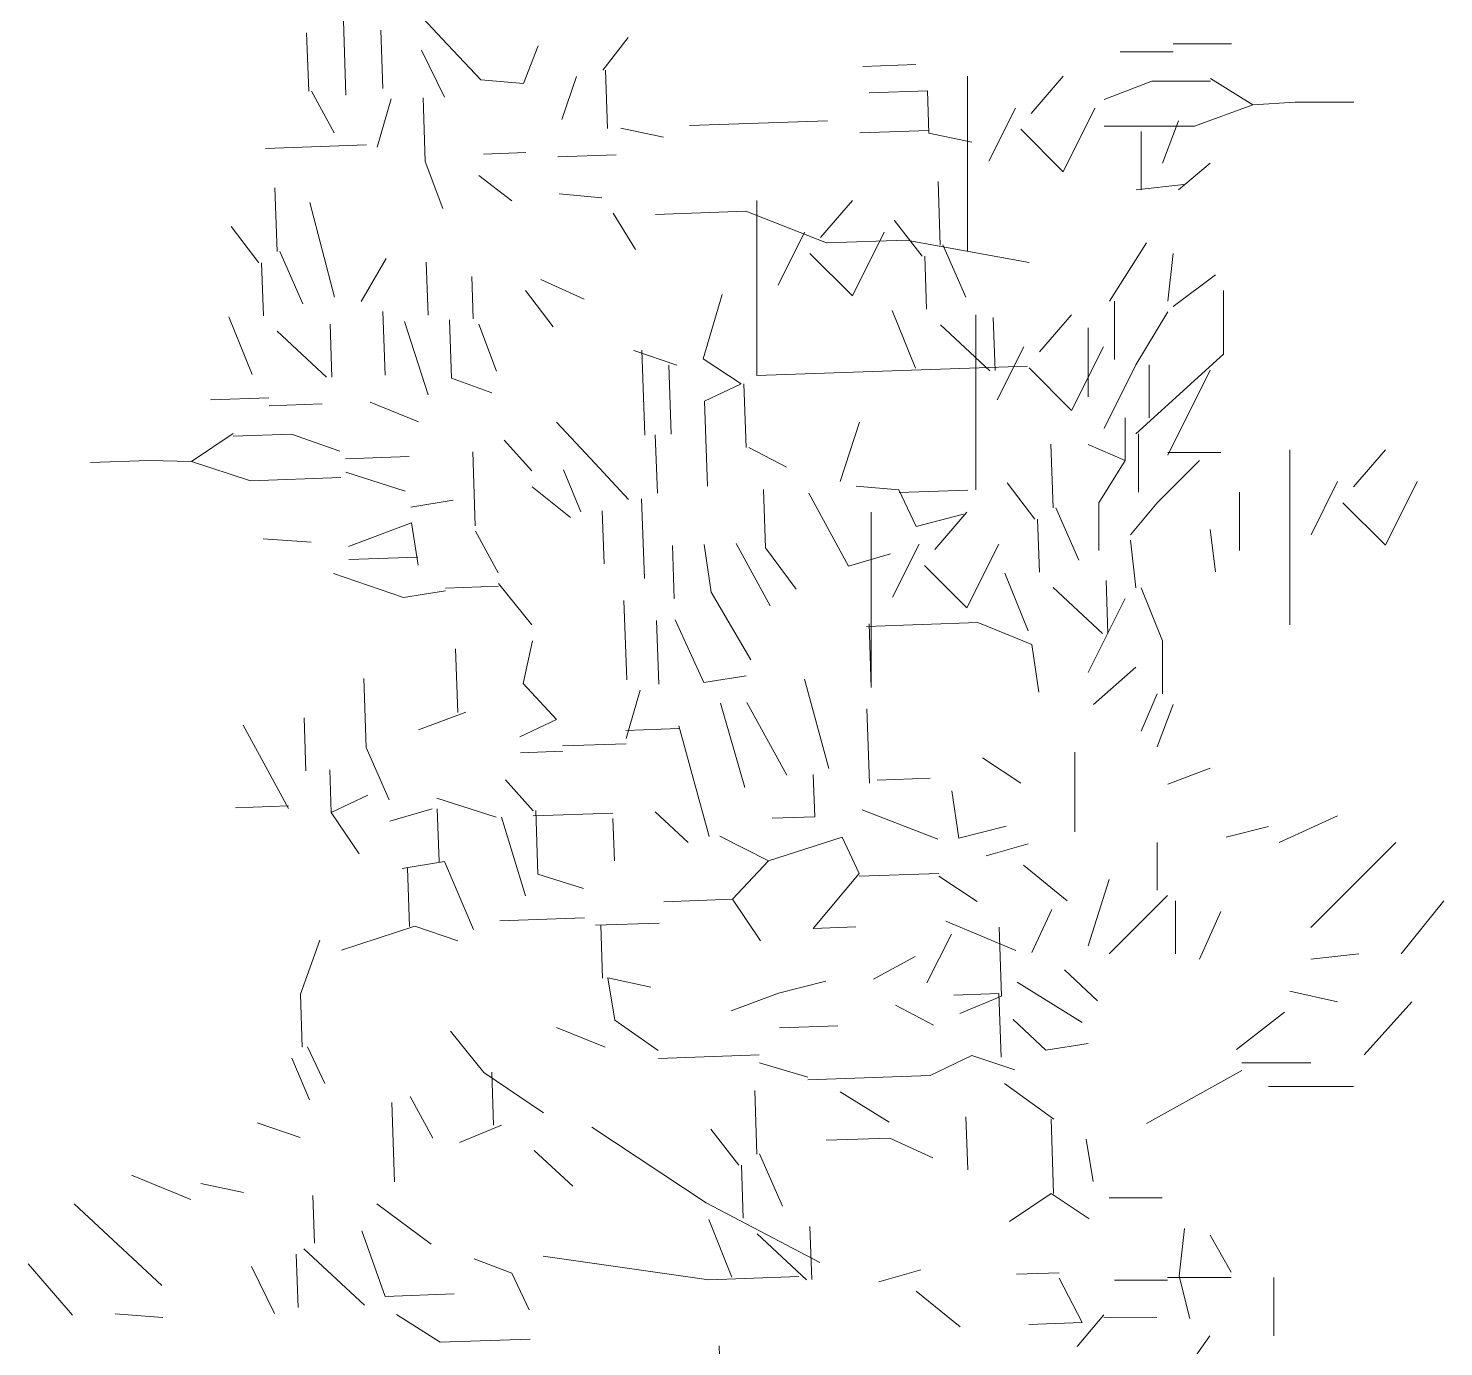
# Model space of a CAD drawing. Header units: inches. Extents: x 23 to 27.7, y 13.7 to 38.2.
# Drawn here: x 23.925 to 27.276, y 29.755 to 32.877 of the extents above; entities that cross this region are included whole.
import ezdxf

# ---------------------------------------------------------------- set-up
doc = ezdxf.new("R2010")
doc.units = ezdxf.units.IN
doc.header["$MEASUREMENT"] = 0
doc.layers.add('hatch_nero', color=160, linetype='Continuous', lineweight=9)
doc.layers.add('trees_back', color=114, linetype='Continuous', lineweight=9)

# ---------------------------------------------------------------- blocks, each defined once
blk = doc.blocks.new('kyparissi_back')
at = {"layer": 'trees_back', "color": 3, "linetype": 'Continuous'}
for p, q in [((-0.3126, 19.296), (-0.2212, 19.1986)), ((-0.4553, 19.2408), (-0.4492, 19.065)), ((-0.4553, 19.2408), (-0.4492, 19.065)), ((-0.5423, 19.2126), (-0.5375, 19.0744)), ((-0.5423, 19.2126), (-0.5375, 19.0744)), ((-0.3665, 19.2187), (-0.3617, 19.0806)), ((-0.3665, 19.2187), (-0.3617, 19.0806)), ((-0.2212, 19.1986), (-0.1298, 19.1013)), ((0.1586, 19.1239), (0.2187, 19.2014)), ((0.1586, 19.1239), (0.2187, 19.2014)), ((0.1586, 19.1239), (0.2187, 19.2014)), ((0.1586, 19.1239), (0.2187, 19.2014)), ((-0.2706, 19.1718), (-0.2164, 19.0605)), ((-0.2706, 19.1718), (-0.2164, 19.0605)), ((-0.2706, 19.1718), (-0.2164, 19.0605)), ((-0.0289, 19.0922), (0.0057, 19.1814)), ((-0.0289, 19.0922), (0.0057, 19.1814)), ((-0.0289, 19.0922), (0.0057, 19.1814)), ((1.5089, 19.1675), (1.3832, 19.1675)), ((1.5089, 19.1675), (1.3832, 19.1675)), ((1.5089, 19.1675), (1.3832, 19.1675)), ((1.6471, 19.1863), (1.5089, 19.1863)), ((1.6471, 19.1863), (1.5089, 19.1863)), ((1.6471, 19.1863), (1.5089, 19.1863)), ((0.7743, 19.1328), (0.8999, 19.1372)), ((-0.1298, 19.1013), (-0.0289, 19.0922)), ((-0.1298, 19.1013), (-0.0289, 19.0922)), ((-0.1298, 19.1013), (-0.0289, 19.0922)), ((-0.1298, 19.1013), (-0.0289, 19.0922)), ((0.0962, 19.1091), (0.062, 19.0074)), ((0.0962, 19.1091), (0.062, 19.0074)), ((0.1649, 19.1241), (0.1697, 18.986)), ((0.1649, 19.1241), (0.1697, 18.986)), ((0.1649, 19.1241), (0.1697, 18.986)), ((0.1649, 19.1241), (0.1697, 18.986)), ((1.0222, 18.9465), (1.0222, 19.1098)), ((1.0222, 18.9465), (1.0222, 19.1098)), ((1.2484, 19.1098), (1.1729, 19.0218)), ((1.2484, 19.1098), (1.1729, 19.0218)), ((1.2484, 19.1098), (1.1729, 19.0218)), ((1.4586, 19.0984), (1.3455, 19.0544)), ((1.4586, 19.0984), (1.3455, 19.0544)), ((1.4586, 19.0984), (1.3455, 19.0544)), ((1.4586, 19.0984), (1.3455, 19.0544)), ((1.5968, 19.0984), (1.4586, 19.0984)), ((1.5968, 19.0984), (1.4586, 19.0984)), ((1.5968, 19.0984), (1.4586, 19.0984)), ((1.5968, 19.0984), (1.4586, 19.0984)), ((1.5968, 19.1046), (1.6973, 19.0418)), ((1.5968, 19.1046), (1.6973, 19.0418)), ((1.5968, 19.1046), (1.6973, 19.0418)), ((-0.5312, 19.0747), (-0.4775, 18.976)), ((0.7891, 19.0705), (0.9272, 19.0753)), ((0.7891, 19.0705), (0.9272, 19.0753)), ((0.7891, 19.0705), (0.9272, 19.0753)), ((0.9272, 19.0753), (0.9307, 18.9748)), ((0.9272, 19.0753), (0.9307, 18.9748)), ((0.9272, 19.0753), (0.9307, 18.9748)), ((-0.342, 19.0561), (-0.3757, 18.9418)), ((-0.2666, 19.0588), (-0.2614, 18.9081)), ((1.1352, 19.0344), (1.0724, 18.9088)), ((1.1352, 19.0344), (1.0724, 18.9088)), ((1.3237, 19.0344), (1.2484, 18.8836)), ((1.3237, 19.0344), (1.2484, 18.8836)), ((1.3237, 19.0344), (1.2484, 18.8836)), ((1.6973, 19.0418), (1.5591, 18.9916)), ((1.6973, 19.0418), (1.7978, 19.048)), ((1.6973, 19.0418), (1.7978, 19.048)), ((1.6973, 19.0418), (1.7978, 19.048)), ((1.6973, 19.0418), (1.7978, 19.048)), ((1.7978, 19.048), (1.9361, 19.048)), ((1.7978, 19.048), (1.9361, 19.048)), ((1.7978, 19.048), (1.9361, 19.048)), ((1.7978, 19.048), (1.9361, 19.048)), ((0.3643, 18.9928), (0.6908, 19.0042)), ((0.3643, 18.9928), (0.6908, 19.0042)), ((1.5211, 19.0042), (1.4834, 18.9037)), ((0.201, 18.9871), (0.3024, 18.9655)), ((0.7672, 18.9754), (0.9305, 18.9811)), ((0.7672, 18.9754), (0.9305, 18.9811)), ((0.7672, 18.9754), (0.9305, 18.9811)), ((0.7672, 18.9754), (0.9305, 18.9811)), ((0.9307, 18.9748), (1.032, 18.9532)), ((0.9307, 18.9748), (1.032, 18.9532)), ((1.2484, 18.8836), (1.1478, 18.9842)), ((1.2484, 18.8836), (1.1478, 18.9842)), ((1.2484, 18.8836), (1.1478, 18.9842)), ((1.5591, 18.9916), (1.3455, 18.9916)), ((1.4332, 18.9791), (1.4332, 18.8408)), ((-0.6397, 18.9389), (-0.401, 18.9472)), ((-0.6397, 18.9389), (-0.401, 18.9472)), ((1.0222, 18.9465), (1.0222, 18.6951)), ((-0.2614, 18.9081), (-0.2198, 18.7964)), ((-0.2614, 18.9081), (-0.2198, 18.7964)), ((-0.1237, 18.9254), (-0.0232, 18.929)), ((-0.1237, 18.9254), (-0.0232, 18.929)), ((-0.1237, 18.9254), (-0.0232, 18.929)), ((-0.1237, 18.9254), (-0.0232, 18.929)), ((-0.1237, 18.9254), (-0.0232, 18.929)), ((0.0526, 18.919), (0.1907, 18.9239)), ((0.0526, 18.919), (0.1907, 18.9239)), ((0.0526, 18.919), (0.1907, 18.9239)), ((1.5965, 18.9037), (1.5211, 18.8408)), ((1.5965, 18.9037), (1.5211, 18.8408)), ((-0.1345, 18.8748), (-0.057, 18.8146)), ((-0.1345, 18.8748), (-0.057, 18.8146)), ((-0.1345, 18.8748), (-0.057, 18.8146)), ((-0.1345, 18.8748), (-0.057, 18.8146)), ((-0.6122, 18.6947), (-0.6175, 18.8453)), ((-0.6122, 18.6947), (-0.6175, 18.8453)), ((-0.6122, 18.6947), (-0.6175, 18.8453)), ((-0.6122, 18.6947), (-0.6175, 18.8453)), ((-0.6122, 18.6947), (-0.6175, 18.8453)), ((-0.6122, 18.6947), (-0.6175, 18.8453)), ((0.0556, 18.8311), (0.1565, 18.8221)), ((0.0556, 18.8311), (0.1565, 18.8221)), ((0.0556, 18.8311), (0.1565, 18.8221)), ((0.0556, 18.8311), (0.1565, 18.8221)), ((0.0556, 18.8311), (0.1565, 18.8221)), ((0.0556, 18.8311), (0.1565, 18.8221)), ((0.0556, 18.8311), (0.1565, 18.8221)), ((0.0556, 18.8311), (0.1565, 18.8221)), ((0.0556, 18.8311), (0.1565, 18.8221)), ((0.9575, 18.71), (0.9523, 18.8607)), ((0.9575, 18.71), (0.9523, 18.8607)), ((0.9575, 18.71), (0.9523, 18.8607)), ((0.9575, 18.71), (0.9523, 18.8607)), ((0.9575, 18.71), (0.9523, 18.8607)), ((0.9575, 18.71), (0.9523, 18.8607)), ((1.4208, 18.8408), (1.5339, 18.8534)), ((-0.4765, 18.5862), (-0.5346, 18.8105)), ((0.5233, 18.6524), (0.5233, 18.8158)), ((0.5233, 18.6524), (0.5233, 18.8158)), ((0.7494, 18.8158), (0.674, 18.7278)), ((0.7494, 18.8158), (0.674, 18.7278)), ((0.7494, 18.8158), (0.674, 18.7278)), ((0.183, 18.7853), (0.2363, 18.6991)), ((0.183, 18.7853), (0.2363, 18.6991)), ((0.183, 18.7853), (0.2363, 18.6991)), ((0.183, 18.7853), (0.2363, 18.6991)), ((0.2836, 18.7825), (0.4971, 18.79)), ((0.2836, 18.7825), (0.4971, 18.79)), ((0.2836, 18.7825), (0.4971, 18.79)), ((0.4971, 18.79), (0.6883, 18.7149)), ((0.4971, 18.79), (0.6883, 18.7149)), ((0.4971, 18.79), (0.6883, 18.7149)), ((0.9145, 18.6833), (0.8486, 18.769)), ((0.9145, 18.6833), (0.8486, 18.769)), ((-0.6553, 18.668), (-0.7212, 18.7537)), ((-0.6553, 18.668), (-0.7212, 18.7537)), ((0.6363, 18.7404), (0.5735, 18.6147)), ((0.6363, 18.7404), (0.5735, 18.6147)), ((0.8248, 18.7404), (0.7494, 18.5896)), ((0.8248, 18.7404), (0.7494, 18.5896)), ((0.8248, 18.7404), (0.7494, 18.5896)), ((-0.606, 18.6949), (-0.5513, 18.5711)), ((-0.606, 18.6949), (-0.5513, 18.5711)), ((0.6883, 18.7149), (0.8767, 18.7215)), ((0.6883, 18.7149), (0.8767, 18.7215)), ((0.6883, 18.7149), (0.8767, 18.7215)), ((0.8767, 18.7215), (1.1677, 18.6688)), ((0.8767, 18.7215), (1.1677, 18.6688)), ((0.8767, 18.7215), (1.1677, 18.6688)), ((0.9638, 18.7102), (1.0184, 18.5864)), ((0.9638, 18.7102), (1.0184, 18.5864)), ((1.4457, 18.7152), (1.3578, 18.577)), ((-0.649, 18.6682), (-0.6447, 18.5426)), ((-0.649, 18.6682), (-0.6447, 18.5426)), ((-0.649, 18.6682), (-0.6447, 18.5426)), ((-0.649, 18.6682), (-0.6447, 18.5426)), ((-0.649, 18.6682), (-0.6447, 18.5426)), ((-0.649, 18.6682), (-0.6447, 18.5426)), ((-0.649, 18.6682), (-0.6447, 18.5426)), ((-0.649, 18.6682), (-0.6447, 18.5426)), ((-0.649, 18.6682), (-0.6447, 18.5426)), ((-0.3539, 18.6785), (-0.4132, 18.5759)), ((-0.2593, 18.6693), (-0.2549, 18.5437)), ((0.7494, 18.5896), (0.6489, 18.6901)), ((0.7494, 18.5896), (0.6489, 18.6901)), ((0.7494, 18.5896), (0.6489, 18.6901)), ((0.9207, 18.6835), (0.9251, 18.558)), ((0.9207, 18.6835), (0.9251, 18.558)), ((0.9207, 18.6835), (0.9251, 18.558)), ((0.9207, 18.6835), (0.9251, 18.558)), ((0.9207, 18.6835), (0.9251, 18.558)), ((0.9207, 18.6835), (0.9251, 18.558)), ((0.9207, 18.6835), (0.9251, 18.558)), ((0.9207, 18.6835), (0.9251, 18.558)), ((0.9207, 18.6835), (0.9251, 18.558)), ((1.5085, 18.6901), (1.496, 18.577)), ((1.5085, 18.6901), (1.496, 18.577)), ((-0.1513, 18.6353), (-0.1478, 18.5349)), ((-0.1513, 18.6353), (-0.1478, 18.5349)), ((-0.1513, 18.6353), (-0.1478, 18.5349)), ((-0.1513, 18.6353), (-0.1478, 18.5349)), ((0.0124, 18.6285), (0.1146, 18.5817)), ((0.0124, 18.6285), (0.1146, 18.5817)), ((0.0124, 18.6285), (0.1146, 18.5817)), ((0.0124, 18.6285), (0.1146, 18.5817)), ((0.5233, 18.6524), (0.5233, 18.4011)), ((1.6091, 18.6398), (1.5085, 18.5644)), ((-0.0244, 18.602), (0.0415, 18.5163)), ((-0.0244, 18.602), (0.0415, 18.5163)), ((-0.0244, 18.602), (0.0415, 18.5163)), ((-0.0244, 18.602), (0.0415, 18.5163)), ((1.6279, 18.6021), (1.6279, 18.4513)), ((0.3962, 18.4407), (0.4411, 18.5931)), ((0.3962, 18.4407), (0.4411, 18.5931)), ((0.3962, 18.4407), (0.4411, 18.5931)), ((1.3703, 18.577), (1.3703, 18.4388)), ((-0.7263, 18.5398), (-0.6712, 18.4034)), ((-0.7263, 18.5398), (-0.6712, 18.4034)), ((-0.7263, 18.5398), (-0.6712, 18.4034)), ((-0.3621, 18.5525), (-0.3568, 18.4018)), ((-0.311, 18.5291), (-0.2546, 18.3551)), ((-0.2043, 18.5329), (-0.1995, 18.3947)), ((0.8435, 18.5551), (0.8985, 18.4187)), ((0.8435, 18.5551), (0.8985, 18.4187)), ((0.8435, 18.5551), (0.8985, 18.4187)), ((1.0419, 18.3814), (1.0419, 18.5447)), ((1.0419, 18.3814), (1.0419, 18.5447)), ((1.083, 18.5383), (1.0873, 18.4128)), ((1.083, 18.5383), (1.0873, 18.4128)), ((1.2681, 18.5447), (1.1927, 18.4568)), ((1.2681, 18.5447), (1.1927, 18.4568)), ((1.2681, 18.5447), (1.1927, 18.4568)), ((1.496, 18.5519), (1.4206, 18.4262)), ((1.496, 18.5519), (1.4206, 18.4262)), ((-0.6119, 18.5061), (-0.495, 18.397)), ((-0.6119, 18.5061), (-0.495, 18.397)), ((-0.4868, 18.523), (-0.4824, 18.3974)), ((-0.4868, 18.523), (-0.4824, 18.3974)), ((-0.1347, 18.5227), (-0.0931, 18.411)), ((-0.1347, 18.5227), (-0.0931, 18.411)), ((-0.1347, 18.5227), (-0.0931, 18.411)), ((-0.1347, 18.5227), (-0.0931, 18.411)), ((-0.1347, 18.5227), (-0.0931, 18.411)), ((-0.1347, 18.5227), (-0.0931, 18.411)), ((0.9578, 18.5214), (1.0748, 18.4123)), ((0.9578, 18.5214), (1.0748, 18.4123)), ((1.3076, 18.3508), (1.3076, 18.5142)), ((0.232, 18.4601), (0.3338, 18.4259)), ((0.2509, 18.4608), (0.2579, 18.2598)), ((0.2509, 18.4608), (0.2579, 18.2598)), ((1.155, 18.4693), (1.0922, 18.3437)), ((1.155, 18.4693), (1.0922, 18.3437)), ((1.3435, 18.4693), (1.2681, 18.3185)), ((1.3435, 18.4693), (1.2681, 18.3185)), ((1.3435, 18.4693), (1.2681, 18.3185)), ((0.3962, 18.4407), (0.4863, 18.381)), ((0.3962, 18.4407), (0.4863, 18.381)), ((0.3962, 18.4407), (0.4863, 18.381)), ((0.3962, 18.4407), (0.4863, 18.381)), ((0.3962, 18.4407), (0.4863, 18.381)), ((0.3962, 18.4407), (0.4863, 18.381)), ((0.3962, 18.4407), (0.4863, 18.381)), ((1.6279, 18.4513), (1.4206, 18.2629)), ((-0.1995, 18.3947), (-0.104, 18.3604)), ((0.315, 18.4253), (0.3207, 18.262)), ((1.1637, 18.4235), (0.5233, 18.4011)), ((1.1637, 18.4235), (0.5233, 18.4011)), ((1.2681, 18.3185), (1.1676, 18.4191)), ((1.2681, 18.3185), (1.1676, 18.4191)), ((1.2681, 18.3185), (1.1676, 18.4191)), ((1.4206, 18.4262), (1.3452, 18.2754)), ((1.4521, 18.4262), (1.4521, 18.3005)), ((1.496, 18.2125), (1.5966, 18.4136)), ((1.496, 18.2125), (1.5966, 18.4136)), ((1.496, 18.2125), (1.5966, 18.4136)), ((0.4863, 18.381), (0.3997, 18.3402)), ((0.4863, 18.381), (0.3997, 18.3402)), ((0.4863, 18.381), (0.3997, 18.3402)), ((0.4863, 18.381), (0.3997, 18.3402)), ((0.4863, 18.381), (0.3997, 18.3402)), ((0.4863, 18.381), (0.3997, 18.3402)), ((0.4925, 18.3812), (0.4978, 18.2305)), ((0.4925, 18.3812), (0.4978, 18.2305)), ((1.0419, 18.3814), (1.0419, 18.1301)), ((-0.7697, 18.3434), (-0.6316, 18.3482)), ((-0.7697, 18.3434), (-0.6316, 18.3482)), ((-0.7697, 18.3434), (-0.6316, 18.3482)), ((-0.6309, 18.3294), (-0.5053, 18.3338)), ((-0.6309, 18.3294), (-0.5053, 18.3338)), ((-0.6309, 18.3294), (-0.5053, 18.3338)), ((-0.3923, 18.3377), (-0.2776, 18.2914)), ((-0.3923, 18.3377), (-0.2776, 18.2914)), ((-0.3923, 18.3377), (-0.2776, 18.2914)), ((0.3997, 18.3402), (0.4067, 18.1393)), ((0.3997, 18.3402), (0.4067, 18.1393)), ((0.3997, 18.3402), (0.4067, 18.1393)), ((0.3997, 18.3402), (0.4067, 18.1393)), ((0.3997, 18.3402), (0.4067, 18.1393)), ((0.3997, 18.3402), (0.4067, 18.1393)), ((1.3955, 18.3005), (1.3955, 18.2)), ((1.3955, 18.3005), (1.3955, 18.2)), ((1.3955, 18.3005), (1.3955, 18.2)), ((1.3955, 18.3005), (1.3955, 18.2)), ((1.3955, 18.3005), (1.3955, 18.2)), ((1.3955, 18.3005), (1.3955, 18.2)), ((1.3955, 18.3005), (1.3955, 18.2)), ((-0.7166, 18.2635), (-0.8149, 18.1972)), ((-0.7166, 18.2635), (-0.8149, 18.1972)), ((-0.7166, 18.2635), (-0.8149, 18.1972)), ((-0.7164, 18.2573), (-0.5783, 18.2621)), ((-0.7164, 18.2573), (-0.5783, 18.2621)), ((-0.7164, 18.2573), (-0.5783, 18.2621)), ((-0.7164, 18.2573), (-0.5783, 18.2621)), ((-0.5783, 18.2621), (-0.4637, 18.2221)), ((-0.5783, 18.2621), (-0.4637, 18.2221)), ((-0.5783, 18.2621), (-0.4637, 18.2221)), ((-0.5783, 18.2621), (-0.4637, 18.2221)), ((0.0494, 18.2903), (0.1408, 18.1929)), ((0.283, 18.2607), (0.2878, 18.1226)), ((0.7206, 18.1503), (0.766, 18.2902)), ((1.4269, 18.2629), (1.4269, 18.1246)), ((1.4269, 18.2629), (1.4269, 18.1246)), ((1.4269, 18.2629), (1.4269, 18.1246)), ((-0.0095, 18.1751), (-0.0749, 18.2482)), ((0.5041, 18.2307), (0.5937, 18.1836)), ((0.5041, 18.2307), (0.5937, 18.1836)), ((1.2244, 18.0875), (1.2192, 18.2382)), ((1.2244, 18.0875), (1.2192, 18.2382)), ((1.2244, 18.0875), (1.2192, 18.2382)), ((1.2244, 18.0875), (1.2192, 18.2382)), ((1.2244, 18.0875), (1.2192, 18.2382)), ((1.2244, 18.0875), (1.2192, 18.2382)), ((1.3076, 18.2377), (1.3955, 18.2)), ((1.3076, 18.2377), (1.3955, 18.2)), ((-0.9156, 18.2), (-1.0537, 18.1952)), ((-0.9156, 18.2), (-1.0537, 18.1952)), ((-0.9156, 18.2), (-1.0537, 18.1952)), ((-0.9156, 18.2), (-1.0537, 18.1952)), ((-0.8149, 18.1972), (-0.9156, 18.2)), ((-0.8149, 18.1972), (-0.9156, 18.2)), ((-0.8149, 18.1972), (-0.9156, 18.2)), ((-0.8149, 18.1972), (-0.9156, 18.2)), ((-0.8149, 18.1972), (-0.675, 18.1518)), ((-0.4505, 18.2037), (-0.2998, 18.2089)), ((-0.4505, 18.2037), (-0.2998, 18.2089)), ((-0.4505, 18.2037), (-0.2998, 18.2089)), ((-0.4505, 18.2037), (-0.2998, 18.2089)), ((-0.4505, 18.2037), (-0.2998, 18.2089)), ((-0.4505, 18.2037), (-0.2998, 18.2089)), ((-0.1493, 18.2205), (-0.1432, 18.0447)), ((0.1408, 18.1929), (0.2192, 18.1076)), ((1.3955, 18.2), (1.3327, 18.0995)), ((1.4709, 18.0995), (1.5714, 18.2)), ((1.4709, 18.0995), (1.5714, 18.2)), ((1.4709, 18.0995), (1.5714, 18.2)), ((1.496, 18.2188), (1.6217, 18.2188)), ((1.785, 18.0618), (1.785, 18.2252)), ((1.785, 18.0618), (1.785, 18.2252)), ((2.0112, 18.2252), (1.9358, 18.1372)), ((2.0112, 18.2252), (1.9358, 18.1372)), ((2.0112, 18.2252), (1.9358, 18.1372)), ((-0.675, 18.1518), (-0.4615, 18.1593)), ((-0.4494, 18.1723), (-0.3095, 18.1269)), ((0.0659, 18.1777), (0.107, 18.0786)), ((0.0659, 18.1777), (0.107, 18.0786)), ((0.0659, 18.1777), (0.107, 18.0786)), ((0.0659, 18.1777), (0.107, 18.0786)), ((0.0659, 18.1777), (0.107, 18.0786)), ((0.0659, 18.1777), (0.107, 18.0786)), ((-0.0082, 18.1374), (0.0824, 18.0651)), ((0.539, 18.1314), (0.5438, 17.9932)), ((0.539, 18.1314), (0.5438, 17.9932)), ((0.539, 18.1314), (0.5438, 17.9932)), ((0.539, 18.1314), (0.5438, 17.9932)), ((0.539, 18.1314), (0.5438, 17.9932)), ((0.7587, 18.139), (0.8596, 18.13)), ((0.7587, 18.139), (0.8596, 18.13)), ((0.7587, 18.139), (0.8596, 18.13)), ((0.7587, 18.139), (0.8596, 18.13)), ((0.7587, 18.139), (0.8596, 18.13)), ((0.7587, 18.139), (0.8596, 18.13)), ((0.7587, 18.139), (0.8596, 18.13)), ((0.7587, 18.139), (0.8596, 18.13)), ((0.7587, 18.139), (0.8596, 18.13)), ((0.7587, 18.139), (0.8596, 18.13)), ((0.8596, 18.13), (0.9004, 18.0434)), ((0.8596, 18.13), (0.9004, 18.0434)), ((0.8596, 18.13), (0.9004, 18.0434)), ((0.8596, 18.13), (0.9004, 18.0434)), ((0.8599, 18.1237), (1.0231, 18.1294)), ((0.8599, 18.1237), (1.0231, 18.1294)), ((1.1814, 18.0609), (1.1155, 18.1466)), ((1.1814, 18.0609), (1.1155, 18.1466)), ((1.8981, 18.1498), (1.8352, 18.0241)), ((1.8981, 18.1498), (1.8352, 18.0241)), ((2.0865, 18.1498), (2.0112, 17.999)), ((2.0865, 18.1498), (2.0112, 17.999)), ((2.0865, 18.1498), (2.0112, 17.999)), ((-0.1956, 18.1057), (-0.2957, 18.0896)), ((-0.1956, 18.1057), (-0.2957, 18.0896)), ((-0.1956, 18.1057), (-0.2957, 18.0896)), ((0.2506, 18.1087), (0.2572, 17.9204)), ((0.2506, 18.1087), (0.2572, 17.9204)), ((0.2506, 18.1087), (0.2572, 17.9204)), ((0.2506, 18.1087), (0.2572, 17.9204)), ((0.2506, 18.1087), (0.2572, 17.9204)), ((0.6461, 18.1225), (0.7402, 17.9498)), ((1.3327, 18.0995), (1.3327, 17.9864)), ((1.3327, 18.0995), (1.3327, 17.9864)), ((1.3327, 18.0995), (1.3327, 17.9864)), ((1.4709, 18.0995), (1.408, 18.0241)), ((1.4709, 18.0995), (1.408, 18.0241)), ((1.4709, 18.0995), (1.408, 18.0241)), ((1.4709, 18.0995), (1.408, 18.0241)), ((1.6656, 17.9864), (1.6656, 18.1246)), ((1.6656, 17.9864), (1.6656, 18.1246)), ((1.6656, 17.9864), (1.6656, 18.1246)), ((1.6656, 17.9864), (1.6656, 18.1246)), ((2.0112, 17.999), (1.9107, 18.0995)), ((2.0112, 17.999), (1.9107, 18.0995)), ((2.0112, 17.999), (1.9107, 18.0995)), ((0.1573, 18.0803), (0.1617, 17.9547)), ((0.1573, 18.0803), (0.1617, 17.9547)), ((0.7942, 17.9138), (0.7942, 18.0772)), ((0.7942, 17.9138), (0.7942, 18.0772)), ((0.9004, 18.0434), (1.0125, 18.0725)), ((0.9004, 18.0434), (1.0125, 18.0725)), ((0.9004, 18.0434), (1.0125, 18.0725)), ((0.9004, 18.0434), (1.0125, 18.0725)), ((1.0204, 18.0772), (0.945, 17.9892)), ((1.0204, 18.0772), (0.945, 17.9892)), ((1.0204, 18.0772), (0.945, 17.9892)), ((1.1876, 18.0611), (1.192, 17.9355)), ((1.1876, 18.0611), (1.192, 17.9355)), ((1.1876, 18.0611), (1.192, 17.9355)), ((1.1876, 18.0611), (1.192, 17.9355)), ((1.1876, 18.0611), (1.192, 17.9355)), ((1.1876, 18.0611), (1.192, 17.9355)), ((1.1876, 18.0611), (1.192, 17.9355)), ((1.1876, 18.0611), (1.192, 17.9355)), ((1.1876, 18.0611), (1.192, 17.9355)), ((1.2307, 18.0877), (1.2853, 17.9639)), ((1.2307, 18.0877), (1.2853, 17.9639)), ((1.785, 18.0618), (1.785, 17.8105)), ((-0.2943, 18.052), (-0.4433, 17.9965)), ((-0.2943, 18.052), (-0.4433, 17.9965)), ((-0.2943, 18.052), (-0.4433, 17.9965)), ((-0.2943, 18.052), (-0.2783, 17.9519)), ((-0.2943, 18.052), (-0.2783, 17.9519)), ((-0.2943, 18.052), (-0.2783, 17.9519)), ((-0.1428, 18.0321), (-0.0891, 17.9334)), ((-0.1428, 18.0321), (-0.0891, 17.9334)), ((1.6091, 17.9362), (1.5965, 18.0367)), ((1.6091, 17.9362), (1.5965, 18.0367)), ((1.6091, 17.9362), (1.5965, 18.0367)), ((1.6091, 17.9362), (1.5965, 18.0367)), ((-0.5316, 18.006), (-0.6451, 18.0146)), ((0.3236, 17.9981), (0.328, 17.8725)), ((0.3236, 17.9981), (0.328, 17.8725)), ((0.3236, 17.9981), (0.328, 17.8725)), ((0.3236, 17.9981), (0.328, 17.8725)), ((0.3236, 17.9981), (0.328, 17.8725)), ((0.3236, 17.9981), (0.328, 17.8725)), ((0.3989, 18.0007), (0.4155, 17.8882)), ((0.3989, 18.0007), (0.4155, 17.8882)), ((0.3989, 18.0007), (0.4155, 17.8882)), ((0.3989, 18.0007), (0.4155, 17.8882)), ((0.3989, 18.0007), (0.4155, 17.8882)), ((0.3989, 18.0007), (0.4155, 17.8882)), ((0.3989, 18.0007), (0.4155, 17.8882)), ((0.4743, 18.0034), (0.5549, 17.8553)), ((0.4743, 18.0034), (0.5549, 17.8553)), ((0.4743, 18.0034), (0.5549, 17.8553)), ((0.5438, 17.9932), (0.6164, 17.8952)), ((0.5438, 17.9932), (0.6164, 17.8952)), ((0.5438, 17.9932), (0.6164, 17.8952)), ((0.5438, 17.9932), (0.6164, 17.8952)), ((0.5438, 17.9932), (0.6164, 17.8952)), ((0.9073, 18.0018), (0.8444, 17.8761)), ((0.9073, 18.0018), (0.8444, 17.8761)), ((1.0958, 18.0018), (1.0204, 17.851)), ((1.0958, 18.0018), (1.0204, 17.851)), ((1.0958, 18.0018), (1.0204, 17.851)), ((1.408, 18.0115), (1.4206, 17.8985)), ((-0.4422, 17.9651), (-0.279, 17.9708)), ((0.7402, 17.9498), (0.8398, 17.9784)), ((0.7402, 17.9498), (0.8398, 17.9784)), ((-0.4788, 17.9324), (-0.3133, 17.8753)), ((-0.4788, 17.9324), (-0.3133, 17.8753)), ((-0.4788, 17.9324), (-0.3133, 17.8753)), ((-0.4788, 17.9324), (-0.3133, 17.8753)), ((-0.4788, 17.9324), (-0.3133, 17.8753)), ((1.0204, 17.851), (0.9199, 17.9515)), ((1.0204, 17.851), (0.9199, 17.9515)), ((1.0204, 17.851), (0.9199, 17.9515)), ((1.1104, 17.9326), (1.1654, 17.7963)), ((1.1104, 17.9326), (1.1654, 17.7963)), ((1.1104, 17.9326), (1.1654, 17.7963)), ((-0.3133, 17.8753), (-0.2133, 17.8914)), ((-0.3133, 17.8753), (-0.2133, 17.8914)), ((-0.3133, 17.8753), (-0.2133, 17.8914)), ((-0.3133, 17.8753), (-0.2133, 17.8914)), ((-0.3133, 17.8753), (-0.2133, 17.8914)), ((-0.088, 17.902), (-0.2135, 17.8976)), ((-0.088, 17.902), (-0.2135, 17.8976)), ((-0.088, 17.902), (-0.2135, 17.8976)), ((-0.0882, 17.9083), (-0.0093, 17.8105)), ((-0.0882, 17.9083), (-0.0093, 17.8105)), ((-0.0882, 17.9083), (-0.0093, 17.8105)), ((0.7942, 17.9138), (0.7942, 17.6625)), ((1.2247, 17.8989), (1.3417, 17.7899)), ((1.2247, 17.8989), (1.3417, 17.7899)), ((1.3499, 17.9159), (1.3543, 17.7903)), ((1.3499, 17.9159), (1.3543, 17.7903)), ((1.4331, 17.8984), (1.4833, 17.7728)), ((0.2087, 17.8684), (0.2153, 17.68)), ((0.4155, 17.8882), (0.5091, 17.728)), ((0.4155, 17.8882), (0.5091, 17.728)), ((0.4155, 17.8882), (0.5091, 17.728)), ((0.4155, 17.8882), (0.5091, 17.728)), ((0.4155, 17.8882), (0.5091, 17.728)), ((0.4155, 17.8882), (0.5091, 17.728)), ((1.3955, 17.8733), (1.3075, 17.6974)), ((1.3955, 17.8733), (1.3075, 17.6974)), ((0.2858, 17.8208), (0.2911, 17.6701)), ((0.3297, 17.8223), (0.3978, 17.6738)), ((0.3297, 17.8223), (0.3978, 17.6738)), ((0.3297, 17.8223), (0.3978, 17.6738)), ((0.3297, 17.8223), (0.3978, 17.6738)), ((0.3297, 17.8223), (0.3978, 17.6738)), ((0.7829, 17.8067), (1.0466, 17.8159)), ((0.7829, 17.8067), (1.0466, 17.8159)), ((0.7829, 17.8067), (1.0466, 17.8159)), ((0.7829, 17.8067), (1.0466, 17.8159)), ((0.789, 17.8132), (0.7942, 17.6625)), ((0.789, 17.8132), (0.7942, 17.6625)), ((0.789, 17.8132), (0.7942, 17.6625)), ((1.0466, 17.8159), (1.1742, 17.7638)), ((1.0466, 17.8159), (1.1742, 17.7638)), ((1.0466, 17.8159), (1.1742, 17.7638)), ((1.0466, 17.8159), (1.1742, 17.7638)), ((-0.008, 17.7728), (-0.0296, 17.6715)), ((-0.008, 17.7728), (-0.0296, 17.6715)), ((1.1742, 17.7638), (1.1906, 17.6512)), ((1.1742, 17.7638), (1.1906, 17.6512)), ((1.4833, 17.7728), (1.4833, 17.6471)), ((-0.1844, 17.6032), (-0.1896, 17.7539)), ((-0.1844, 17.6032), (-0.1896, 17.7539)), ((-0.1844, 17.6032), (-0.1896, 17.7539)), ((-0.1844, 17.6032), (-0.1896, 17.7539)), ((-0.1844, 17.6032), (-0.1896, 17.7539)), ((-0.1844, 17.6032), (-0.1896, 17.7539)), ((-0.1844, 17.6032), (-0.1896, 17.7539)), ((-0.1844, 17.6032), (-0.1896, 17.7539)), ((0.4978, 17.6899), (0.3978, 17.6738)), ((1.4206, 17.71), (1.3201, 17.622)), ((1.4206, 17.71), (1.3201, 17.622)), ((-0.4015, 17.5202), (-0.4072, 17.6834)), ((-0.0296, 17.6715), (0.0488, 17.5862)), ((-0.0296, 17.6715), (0.0488, 17.5862)), ((-0.0296, 17.6715), (0.0488, 17.5862)), ((-0.0296, 17.6715), (0.0488, 17.5862)), ((-0.0296, 17.6715), (0.0488, 17.5862)), ((0.2475, 17.656), (0.2138, 17.5417)), ((0.2475, 17.656), (0.2138, 17.5417)), ((0.2475, 17.656), (0.2138, 17.5417)), ((0.2475, 17.656), (0.2138, 17.5417)), ((0.2475, 17.656), (0.2138, 17.5417)), ((0.2475, 17.656), (0.2138, 17.5417)), ((0.2475, 17.656), (0.2138, 17.5417)), ((0.2475, 17.656), (0.2138, 17.5417)), ((0.2475, 17.656), (0.2138, 17.5417)), ((0.2475, 17.656), (0.2138, 17.5417)), ((0.2475, 17.656), (0.2138, 17.5417)), ((0.6941, 17.4704), (0.6364, 17.6821)), ((0.6941, 17.4704), (0.6364, 17.6821)), ((0.4372, 17.6249), (0.4945, 17.4257)), ((0.5, 17.6271), (0.594, 17.4544)), ((1.4707, 17.6471), (1.433, 17.5592)), ((-0.5485, 17.5905), (-0.5441, 17.4649)), ((-0.1655, 17.6038), (-0.2772, 17.5622)), ((-0.1655, 17.6038), (-0.2772, 17.5622)), ((-0.1655, 17.6038), (-0.2772, 17.5622)), ((-0.1655, 17.6038), (-0.2772, 17.5622)), ((-0.1655, 17.6038), (-0.2772, 17.5622)), ((0.7834, 17.6118), (0.7896, 17.436)), ((0.7834, 17.6118), (0.7896, 17.436)), ((0.7834, 17.6118), (0.7896, 17.436)), ((0.7834, 17.6118), (0.7896, 17.436)), ((1.5084, 17.622), (1.4707, 17.5215)), ((-0.5851, 17.3755), (-0.6925, 17.5729)), ((-0.5851, 17.3755), (-0.6925, 17.5729)), ((-0.5851, 17.3755), (-0.6925, 17.5729)), ((0.0488, 17.5862), (-0.0378, 17.5454)), ((0.0488, 17.5862), (-0.0378, 17.5454)), ((0.0488, 17.5862), (-0.0378, 17.5454)), ((0.3387, 17.5649), (0.2131, 17.5605)), ((0.3385, 17.5712), (0.4105, 17.3096)), ((0.3385, 17.5712), (0.4105, 17.3096)), ((0.2142, 17.5291), (0.0636, 17.5238)), ((-0.4015, 17.5202), (-0.3469, 17.3964)), ((-0.4015, 17.5202), (-0.3469, 17.3964)), ((-0.4015, 17.5202), (-0.3469, 17.3964)), ((-0.0365, 17.5078), (0.064, 17.5113)), ((-0.0365, 17.5078), (0.064, 17.5113)), ((-0.0365, 17.5078), (0.064, 17.5113)), ((1.0578, 17.4957), (1.1479, 17.436)), ((1.0578, 17.4957), (1.1479, 17.436)), ((1.0578, 17.4957), (1.1479, 17.436)), ((1.2759, 17.509), (1.2759, 17.3205)), ((1.2759, 17.509), (1.2759, 17.3205)), ((1.2759, 17.509), (1.2759, 17.3205)), ((-0.4876, 17.4669), (-0.4841, 17.3664)), ((-0.4876, 17.4669), (-0.4841, 17.3664)), ((-0.4876, 17.4669), (-0.4841, 17.3664)), ((-0.4876, 17.4669), (-0.4841, 17.3664)), ((-0.4876, 17.4669), (-0.4841, 17.3664)), ((-0.4876, 17.4669), (-0.4841, 17.3664)), ((-0.4876, 17.4669), (-0.4841, 17.3664)), ((0.6568, 17.4565), (0.6603, 17.3561)), ((1.5963, 17.4712), (1.4958, 17.4335)), ((-0.072, 17.4437), (-0.0065, 17.3705)), ((0.9337, 17.4474), (0.8082, 17.443)), ((0.9337, 17.4474), (0.8082, 17.443)), ((0.9337, 17.4474), (0.8082, 17.443)), ((0.9337, 17.4474), (0.8082, 17.443)), ((-0.3976, 17.4072), (-0.4841, 17.3664)), ((-0.3976, 17.4072), (-0.4841, 17.3664)), ((-0.2339, 17.4003), (-0.094, 17.3549)), ((-0.2339, 17.4003), (-0.094, 17.3549)), ((0.9851, 17.4177), (1.0016, 17.3051)), ((0.9851, 17.4177), (1.0016, 17.3051)), ((0.9851, 17.4177), (1.0016, 17.3051)), ((-0.5853, 17.3817), (-0.7108, 17.3774)), ((-0.4841, 17.3664), (-0.4179, 17.2681)), ((-0.2455, 17.3747), (-0.3451, 17.3461)), ((-0.233, 17.3752), (-0.2286, 17.2496)), ((-0.233, 17.3752), (-0.2286, 17.2496)), ((-0.0814, 17.3553), (-0.0246, 17.1687)), ((-0.0814, 17.3553), (-0.0246, 17.1687)), ((-0.0814, 17.3553), (-0.0246, 17.1687)), ((-0.0814, 17.3553), (-0.0246, 17.1687)), ((-0.0814, 17.3553), (-0.0246, 17.1687)), ((-0.0061, 17.358), (0.1823, 17.3645)), ((-0.0061, 17.358), (0.1823, 17.3645)), ((-0.0002, 17.3707), (0.005, 17.22)), ((-0.0002, 17.3707), (0.005, 17.22)), ((-0.0002, 17.3707), (0.005, 17.22)), ((-0.0002, 17.3707), (0.005, 17.22)), ((0.2827, 17.3681), (0.3607, 17.2953)), ((0.2827, 17.3681), (0.3607, 17.2953)), ((0.6603, 17.3561), (0.5599, 17.3526)), ((0.7729, 17.3726), (0.9514, 17.3034)), ((1.7596, 17.2952), (1.8978, 17.358)), ((0.1827, 17.352), (0.1862, 17.2515)), ((0.1827, 17.352), (0.1862, 17.2515)), ((0.1827, 17.352), (0.1862, 17.2515)), ((0.1827, 17.352), (0.1862, 17.2515)), ((0.1827, 17.352), (0.1862, 17.2515)), ((1.1137, 17.3342), (1.0016, 17.3051)), ((1.1137, 17.3342), (1.0016, 17.3051)), ((1.1137, 17.3342), (1.0016, 17.3051)), ((1.7345, 17.3329), (1.634, 17.3078)), ((0.4356, 17.3105), (0.5508, 17.2517)), ((0.4356, 17.3105), (0.5508, 17.2517)), ((0.7249, 17.308), (0.5508, 17.2517)), ((0.7249, 17.308), (0.7656, 17.2215)), ((1.1655, 17.292), (1.0659, 17.2634)), ((1.1655, 17.292), (1.0659, 17.2634)), ((1.1655, 17.292), (1.0659, 17.2634)), ((1.1655, 17.292), (1.0659, 17.2634)), ((1.1655, 17.292), (1.0659, 17.2634)), ((1.1655, 17.292), (1.0659, 17.2634)), ((1.1655, 17.292), (1.0659, 17.2634)), ((1.1655, 17.292), (1.0659, 17.2634)), ((1.4706, 17.2953), (1.4706, 17.1822)), ((1.4706, 17.2953), (1.4706, 17.1822)), ((1.4706, 17.2953), (1.4706, 17.1822)), ((1.4706, 17.2953), (1.4706, 17.1822)), ((1.4706, 17.2953), (1.4706, 17.1822)), ((1.4706, 17.2953), (1.4706, 17.1822)), ((2.036, 17.2951), (1.8349, 17.0941)), ((2.036, 17.2951), (1.8349, 17.0941)), ((2.036, 17.2951), (1.8349, 17.0941)), ((2.036, 17.2951), (1.8349, 17.0941)), ((2.036, 17.2951), (1.8349, 17.0941)), ((-0.216, 17.25), (-0.3161, 17.234)), ((-0.216, 17.25), (-0.3161, 17.234)), ((-0.216, 17.25), (-0.3161, 17.234)), ((-0.216, 17.25), (-0.3161, 17.234)), ((-0.3035, 17.2344), (-0.2987, 17.0963)), ((-0.3035, 17.2344), (-0.2987, 17.0963)), ((-0.3035, 17.2344), (-0.2987, 17.0963)), ((-0.3035, 17.2344), (-0.2987, 17.0963)), ((-0.3035, 17.2344), (-0.2987, 17.0963)), ((-0.3035, 17.2344), (-0.2987, 17.0963)), ((-0.3035, 17.2344), (-0.2987, 17.0963)), ((-0.216, 17.25), (-0.1475, 17.089)), ((-0.216, 17.25), (-0.1475, 17.089)), ((-0.216, 17.25), (-0.1475, 17.089)), ((-0.216, 17.25), (-0.1475, 17.089)), ((0.5508, 17.2517), (0.466, 17.1607)), ((0.7656, 17.2215), (0.657, 17.0919)), ((0.7656, 17.2215), (0.657, 17.0919)), ((0.7656, 17.2215), (0.657, 17.0919)), ((0.7656, 17.2215), (0.657, 17.0919)), ((0.7656, 17.2215), (0.657, 17.0919)), ((0.7656, 17.2215), (0.657, 17.0919)), ((0.7656, 17.2215), (0.657, 17.0919)), ((0.7656, 17.2215), (0.657, 17.0919)), ((0.7658, 17.2152), (0.9542, 17.2218)), ((0.7658, 17.2152), (0.9542, 17.2218)), ((0.7658, 17.2152), (0.9542, 17.2218)), ((1.1547, 17.2413), (1.2582, 17.1569)), ((0.005, 17.22), (0.1131, 17.1861)), ((0.005, 17.22), (0.1131, 17.1861)), ((0.005, 17.22), (0.1131, 17.1861)), ((0.005, 17.22), (0.1131, 17.1861)), ((0.9544, 17.2155), (1.0445, 17.1558)), ((0.9544, 17.2155), (1.0445, 17.1558)), ((1.3575, 17.2074), (1.3072, 17.0503)), ((1.3575, 17.2074), (1.3072, 17.0503)), ((1.3575, 17.2074), (1.3072, 17.0503)), ((1.3575, 17.2074), (1.3072, 17.0503)), ((1.3575, 17.2074), (1.3072, 17.0503)), ((0.3028, 17.155), (0.466, 17.1607)), ((0.466, 17.1607), (0.5323, 17.0624)), ((1.4957, 17.1696), (1.3574, 17.0315)), ((1.5145, 17.1571), (1.5145, 17.0314)), ((1.5145, 17.1571), (1.5145, 17.0314)), ((1.5145, 17.1571), (1.5145, 17.0314)), ((1.5145, 17.1571), (1.5145, 17.0314)), ((2.0485, 17.0313), (2.1491, 17.1569)), ((2.0485, 17.0313), (2.1491, 17.1569)), ((1.2212, 17.1368), (1.1745, 17.0346)), ((1.6213, 17.1319), (1.571, 17.0188)), ((1.6213, 17.1319), (1.571, 17.0188)), ((1.6213, 17.1319), (1.571, 17.0188)), ((-0.2861, 17.0967), (-0.4602, 17.0404)), ((-0.2861, 17.0967), (-0.4602, 17.0404)), ((-0.2861, 17.0967), (-0.1844, 17.0626)), ((-0.2861, 17.0967), (-0.1844, 17.0626)), ((-0.0854, 17.11), (0.1155, 17.117)), ((-0.0854, 17.11), (0.1155, 17.117)), ((-0.0854, 17.11), (0.1155, 17.117)), ((-0.0854, 17.11), (0.1155, 17.117)), ((0.1412, 17.0991), (0.2919, 17.1043)), ((0.1412, 17.0991), (0.2919, 17.1043)), ((0.1412, 17.0991), (0.2919, 17.1043)), ((0.1538, 17.0995), (0.1582, 16.9739)), ((0.1538, 17.0995), (0.1582, 16.9739)), ((0.1538, 17.0995), (0.1582, 16.9739)), ((0.657, 17.0919), (0.7575, 17.0955)), ((0.657, 17.0919), (0.7575, 17.0955)), ((0.657, 17.0919), (0.7575, 17.0955)), ((0.657, 17.0919), (0.7575, 17.0955)), ((0.9707, 17.1092), (1.1366, 17.0395)), ((0.9707, 17.1092), (1.1366, 17.0395)), ((1.0969, 17.0947), (1.1026, 16.9315)), ((-0.5113, 17.0637), (-0.5571, 16.9364)), ((0.9844, 17.0782), (0.9255, 16.963)), ((0.9844, 17.0782), (0.9255, 16.963)), ((0.8982, 17.0249), (0.7995, 16.9712)), ((0.8982, 17.0249), (0.7995, 16.9712)), ((0.8982, 17.0249), (0.7995, 16.9712)), ((0.8982, 17.0249), (0.7995, 16.9712)), ((0.8982, 17.0249), (0.7995, 16.9712)), ((0.8982, 17.0249), (0.7995, 16.9712)), ((1.8349, 17.0188), (1.948, 17.0313)), ((1.2514, 16.9933), (1.3293, 16.9205)), ((1.2514, 16.9933), (1.3293, 16.9205)), ((1.2514, 16.9933), (1.3293, 16.9205)), ((1.2514, 16.9933), (1.3293, 16.9205)), ((1.2514, 16.9933), (1.3293, 16.9205)), ((1.2514, 16.9933), (1.3293, 16.9205)), ((1.2514, 16.9933), (1.3293, 16.9205)), ((0.1707, 16.9744), (0.2721, 16.9528)), ((0.1707, 16.9744), (0.2721, 16.9528)), ((0.1707, 16.9744), (0.2721, 16.9528)), ((0.1707, 16.9744), (0.1868, 16.8744)), ((0.1707, 16.9744), (0.1868, 16.8744)), ((0.6865, 16.9672), (0.5744, 16.9382)), ((0.6865, 16.9672), (0.5744, 16.9382)), ((1.2934, 16.869), (1.1392, 16.9642)), ((1.2934, 16.869), (1.1392, 16.9642)), ((1.2934, 16.869), (1.1392, 16.9642)), ((1.2934, 16.869), (1.1392, 16.9642)), ((1.2934, 16.869), (1.1392, 16.9642)), ((-0.5571, 16.9364), (-0.5527, 16.8108)), ((0.5744, 16.9382), (0.4626, 16.8966)), ((0.9894, 16.9338), (1.0962, 16.9376)), ((1.1026, 16.9315), (1.0035, 16.8903)), ((1.0962, 16.9376), (1.1014, 16.7869)), ((1.7846, 16.9434), (1.8977, 16.9182)), ((1.7846, 16.9434), (1.8977, 16.9182)), ((1.7846, 16.9434), (1.8977, 16.9182)), ((0.8519, 16.9102), (0.9416, 16.863)), ((0.8519, 16.9102), (0.9416, 16.863)), ((0.8519, 16.9102), (0.9416, 16.863)), ((0.8519, 16.9102), (0.9416, 16.863)), ((1.772, 16.8931), (1.6589, 16.8052)), ((1.772, 16.8931), (1.6589, 16.8052)), ((1.772, 16.8931), (1.6589, 16.8052)), ((2.0736, 16.9182), (1.9605, 16.7925)), ((0.0491, 16.857), (0.1639, 16.8107)), ((0.0491, 16.857), (0.1639, 16.8107)), ((0.1868, 16.8744), (0.2899, 16.8025)), ((0.7153, 16.8614), (0.5772, 16.8566)), ((1.1297, 16.8759), (1.2077, 16.8031)), ((1.1297, 16.8759), (1.2077, 16.8031)), ((1.1297, 16.8759), (1.2077, 16.8031)), ((1.1297, 16.8759), (1.2077, 16.8031)), ((1.1297, 16.8759), (1.2077, 16.8031)), ((-0.1232, 16.7504), (-0.202, 16.8482)), ((-0.1232, 16.7504), (-0.202, 16.8482)), ((-0.1232, 16.7504), (-0.202, 16.8482)), ((1.3077, 16.8192), (1.2077, 16.8031)), ((1.3077, 16.8192), (1.2077, 16.8031)), ((-0.5402, 16.8113), (-0.4995, 16.7247)), ((0.2906, 16.7837), (0.5292, 16.792)), ((0.2906, 16.7837), (0.5292, 16.792)), ((1.0321, 16.7907), (0.9332, 16.7433)), ((1.0321, 16.7907), (1.1339, 16.7566)), ((1.0321, 16.7907), (1.1339, 16.7566)), ((1.0321, 16.7907), (1.1339, 16.7566)), ((-0.577, 16.7848), (-0.5358, 16.6857)), ((0.5298, 16.7732), (0.6442, 16.7395)), ((0.5298, 16.7732), (0.6442, 16.7395)), ((0.5298, 16.7732), (0.6442, 16.7395)), ((1.6715, 16.7549), (1.4453, 16.6294)), ((1.6715, 16.7738), (1.8348, 16.7737)), ((1.6715, 16.7738), (1.8348, 16.7737)), ((-0.1232, 16.7504), (0.0185, 16.6547)), ((-0.1232, 16.7504), (0.0185, 16.6547)), ((-0.1232, 16.7504), (0.0185, 16.6547)), ((-0.1232, 16.7504), (0.0185, 16.6547)), ((-0.1043, 16.751), (-0.0999, 16.6255)), ((-0.1043, 16.751), (-0.0999, 16.6255)), ((-0.1043, 16.751), (-0.0999, 16.6255)), ((-0.1043, 16.751), (-0.0999, 16.6255)), ((-0.1043, 16.751), (-0.0999, 16.6255)), ((0.9332, 16.7433), (0.6444, 16.7332)), ((1.1099, 16.7243), (1.226, 16.6403)), ((-0.2972, 16.694), (-0.2435, 16.5953)), ((-0.2972, 16.694), (-0.2435, 16.5953)), ((-0.2972, 16.694), (-0.2435, 16.5953)), ((-0.2972, 16.694), (-0.2435, 16.5953)), ((0.5235, 16.5574), (0.5182, 16.7081)), ((0.5235, 16.5574), (0.5182, 16.7081)), ((0.5235, 16.5574), (0.5182, 16.7081)), ((0.5235, 16.5574), (0.5182, 16.7081)), ((0.5235, 16.5574), (0.5182, 16.7081)), ((0.5235, 16.5574), (0.5182, 16.7081)), ((0.7208, 16.7044), (0.8364, 16.633)), ((1.9353, 16.7172), (1.7343, 16.7172)), ((1.9353, 16.7172), (1.7343, 16.7172)), ((1.9353, 16.7172), (1.7343, 16.7172)), ((1.9353, 16.7172), (1.7343, 16.7172)), ((1.9353, 16.7172), (1.7343, 16.7172)), ((1.9353, 16.7172), (1.7343, 16.7172)), ((1.9353, 16.7172), (1.7343, 16.7172)), ((1.9353, 16.7172), (1.7343, 16.7172)), ((1.9353, 16.7172), (1.7343, 16.7172)), ((-0.3407, 16.6799), (-0.3342, 16.4916)), ((-0.3407, 16.6799), (-0.3342, 16.4916)), ((-0.3407, 16.6799), (-0.3342, 16.4916)), ((-0.6596, 16.6311), (-0.5579, 16.5969)), ((-0.0811, 16.6261), (-0.1803, 16.5849)), ((-0.0811, 16.6261), (-0.1803, 16.5849)), ((-0.0811, 16.6261), (-0.1803, 16.5849)), ((0.1328, 16.621), (0.4031, 16.4419)), ((0.1328, 16.621), (0.4031, 16.4419)), ((0.1328, 16.621), (0.4031, 16.4419)), ((0.1328, 16.621), (0.4031, 16.4419)), ((0.1328, 16.621), (0.4031, 16.4419)), ((0.1328, 16.621), (0.4031, 16.4419)), ((1.0227, 16.5201), (1.0183, 16.6457)), ((1.2197, 16.6401), (1.2258, 16.4643)), ((1.2197, 16.6401), (1.2258, 16.4643)), ((1.2197, 16.6401), (1.2258, 16.4643)), ((0.4804, 16.5308), (0.4146, 16.6165)), ((0.4804, 16.5308), (0.4146, 16.6165)), ((0.8378, 16.5953), (0.6871, 16.5901)), ((0.8378, 16.5953), (0.6871, 16.5901)), ((0.8378, 16.5953), (0.6871, 16.5901)), ((0.8378, 16.5953), (0.6871, 16.5901)), ((0.8378, 16.5953), (0.94, 16.5486)), ((0.8378, 16.5953), (0.94, 16.5486)), ((1.3031, 16.5927), (1.3191, 16.4927)), ((-0.0036, 16.566), (0.0874, 16.4811)), ((0.5298, 16.5577), (0.5844, 16.4338)), ((0.5298, 16.5577), (0.5844, 16.4338)), ((0.4867, 16.531), (0.4911, 16.4054)), ((0.4867, 16.531), (0.4911, 16.4054)), ((0.4867, 16.531), (0.4911, 16.4054)), ((0.4867, 16.531), (0.4911, 16.4054)), ((0.4867, 16.531), (0.4911, 16.4054)), ((0.4867, 16.531), (0.4911, 16.4054)), ((0.4867, 16.531), (0.4911, 16.4054)), ((0.4867, 16.531), (0.4911, 16.4054)), ((0.4867, 16.531), (0.4911, 16.4054)), ((-0.8167, 16.4496), (-0.9571, 16.5075)), ((-0.7929, 16.4881), (-0.6916, 16.4665)), ((-0.5279, 16.4596), (-0.524, 16.3466)), ((-0.5279, 16.4596), (-0.524, 16.3466)), ((-0.5279, 16.4596), (-0.524, 16.3466)), ((-0.5279, 16.4596), (-0.524, 16.3466)), ((-0.5279, 16.4596), (-0.524, 16.3466)), ((-0.5279, 16.4596), (-0.524, 16.3466)), ((1.2196, 16.4641), (1.1213, 16.3978)), ((1.2196, 16.4641), (1.3097, 16.4044)), ((1.2196, 16.4641), (1.3097, 16.4044)), ((1.2196, 16.4641), (1.3097, 16.4044)), ((1.4829, 16.4534), (1.3572, 16.4535)), ((1.4829, 16.4534), (1.3572, 16.4535)), ((1.4829, 16.4534), (1.3572, 16.4535)), ((1.4829, 16.4534), (1.3572, 16.4535)), ((1.4829, 16.4534), (1.3572, 16.4535)), ((1.4829, 16.4534), (1.3572, 16.4535)), ((1.4829, 16.4534), (1.3572, 16.4535)), ((1.4829, 16.4534), (1.3572, 16.4535)), ((-1.093, 16.4399), (-0.8851, 16.246)), ((-1.093, 16.4399), (-0.8851, 16.246)), ((-1.093, 16.4399), (-0.8851, 16.246)), ((-1.093, 16.4399), (-0.8851, 16.246)), ((-1.093, 16.4399), (-0.8851, 16.246)), ((-0.2473, 16.3437), (-0.3763, 16.4398)), ((-0.2473, 16.3437), (-0.3763, 16.4398)), ((-0.2473, 16.3437), (-0.3763, 16.4398)), ((-0.2473, 16.3437), (-0.3763, 16.4398)), ((-0.2473, 16.3437), (-0.3763, 16.4398)), ((0.4031, 16.4419), (0.6721, 16.3004)), ((0.4031, 16.4419), (0.6721, 16.3004)), ((0.4031, 16.4419), (0.6721, 16.3004)), ((0.4031, 16.4419), (0.6721, 16.3004)), ((0.4031, 16.4419), (0.6721, 16.3004)), ((0.4094, 16.4026), (0.4645, 16.2662)), ((0.4094, 16.4026), (0.4645, 16.2662)), ((0.4094, 16.4026), (0.4645, 16.2662)), ((0.6489, 16.3858), (0.6533, 16.2602)), ((0.6489, 16.3858), (0.6533, 16.2602)), ((-0.4118, 16.3757), (-0.3561, 16.2205)), ((-0.4118, 16.3757), (-0.3561, 16.2205)), ((-0.4118, 16.3757), (-0.3561, 16.2205)), ((-0.4118, 16.3757), (-0.3561, 16.2205)), ((-0.4118, 16.3757), (-0.3561, 16.2205)), ((0.5238, 16.3689), (0.6407, 16.2598)), ((0.5238, 16.3689), (0.6407, 16.2598)), ((1.5229, 16.2682), (1.5355, 16.3813)), ((1.596, 16.3654), (1.6462, 16.2775)), ((1.596, 16.3654), (1.6462, 16.2775)), ((-0.567, 16.32), (-0.5626, 16.1944)), ((-0.567, 16.32), (-0.5626, 16.1944)), ((-0.567, 16.32), (-0.5626, 16.1944)), ((-0.567, 16.32), (-0.5626, 16.1944)), ((-0.5487, 16.3332), (-0.4057, 16.1999)), ((-1.0964, 16.1758), (-1.2012, 16.2978)), ((-1.0964, 16.1758), (-1.2012, 16.2978)), ((-0.6729, 16.2911), (-0.6187, 16.1799)), ((-0.6729, 16.2911), (-0.6187, 16.1799)), ((-0.6729, 16.2911), (-0.6187, 16.1799)), ((-0.1455, 16.3096), (-0.0563, 16.275)), ((0.0178, 16.3153), (0.4095, 16.2598)), ((0.0178, 16.3153), (0.4095, 16.2598)), ((0.9115, 16.2836), (0.8119, 16.255)), ((0.9115, 16.2836), (0.8119, 16.255)), ((0.9115, 16.2836), (0.8119, 16.255)), ((0.9115, 16.2836), (0.8119, 16.255)), ((0.9115, 16.2836), (0.8119, 16.255)), ((0.9115, 16.2836), (0.8119, 16.255)), ((0.9115, 16.2836), (0.8119, 16.255)), ((0.9115, 16.2836), (0.8119, 16.255)), ((-0.0563, 16.275), (-0.0155, 16.1884)), ((-0.0563, 16.275), (-0.0155, 16.1884)), ((-0.0563, 16.275), (-0.0155, 16.1884)), ((-0.0563, 16.275), (-0.0155, 16.1884)), ((0.4095, 16.2598), (0.6229, 16.2672)), ((0.4095, 16.2598), (0.6229, 16.2672)), ((1.2387, 16.2762), (1.1382, 16.2727)), ((1.2387, 16.2762), (1.1382, 16.2727)), ((1.2387, 16.2762), (1.1382, 16.2727)), ((1.2391, 16.2636), (1.2931, 16.1586)), ((1.4954, 16.2587), (1.3698, 16.2587)), ((1.4954, 16.2587), (1.3698, 16.2587)), ((1.6462, 16.2649), (1.4954, 16.265)), ((1.5229, 16.2682), (1.548, 16.1677)), ((1.5229, 16.2682), (1.548, 16.1677)), ((1.5229, 16.2682), (1.548, 16.1677)), ((1.5229, 16.2682), (1.548, 16.1677)), ((1.5229, 16.2682), (1.548, 16.1677)), ((1.5229, 16.2682), (1.548, 16.1677)), ((1.5229, 16.2682), (1.548, 16.1677)), ((1.5229, 16.2682), (1.548, 16.1677)), ((1.7467, 16.2649), (1.7467, 16.1267)), ((-0.3561, 16.2205), (-0.1929, 16.2262)), ((-0.3561, 16.2205), (-0.1929, 16.2262)), ((-0.3561, 16.2205), (-0.1929, 16.2262)), ((-0.3561, 16.2205), (-0.1929, 16.2262)), ((-0.3561, 16.2205), (-0.1929, 16.2262)), ((0.9007, 16.2329), (1.0043, 16.1485)), ((-0.8824, 16.1707), (-0.9959, 16.1793)), ((-0.3295, 16.1774), (-0.2266, 16.1118)), ((1.2931, 16.1586), (1.1675, 16.1542)), ((1.3446, 16.177), (1.2817, 16.1017)), ((1.3446, 16.1708), (1.4703, 16.1707)), ((1.3446, 16.1708), (1.4703, 16.1707)), ((1.3446, 16.1708), (1.4703, 16.1707)), ((1.3446, 16.1708), (1.4703, 16.1707)), ((1.3446, 16.1708), (1.4703, 16.1707)), ((-0.2266, 16.1118), (-0.0131, 16.1193)), ((1.5959, 16.1267), (1.533, 16.0388)), ((0.439, 15.9528), (0.4338, 16.1035))]:
    blk.add_line(p, q, dxfattribs=at)

msp = doc.modelspace()

# ---------------------------------------------------------------- block references
at = {"layer": 'hatch_nero'}
msp.add_blockref('kyparissi_back', (25.1266, 13.6539), dxfattribs=at)

doc.saveas('drawing.dxf')
